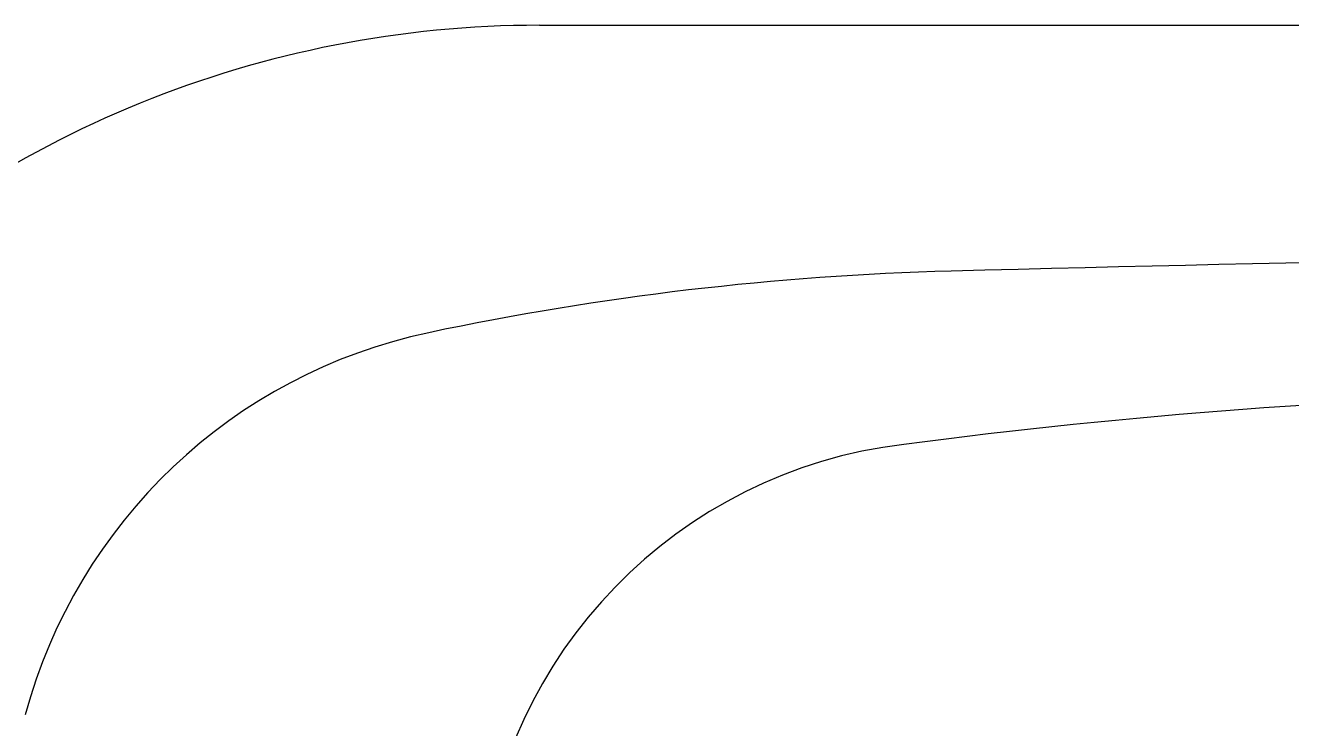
# Model space of a CAD drawing. Extents: x 413 to 494, y 628 to 766.
# Drawn here: x 448.529 to 450.613, y 647.867 to 649.026 of the extents above; entities that cross this region are included whole.
import ezdxf

# ---------------------------------------------------------------- set-up
doc = ezdxf.new("R2010")
doc.units = 0
doc.header["$MEASUREMENT"] = 0
for name, color, linetype in [('1', 4, 'Continuous'), ('BDIM_CYAN', 4, 'Continuous'), ('DIM', 3, 'Continuous')]:
    doc.layers.add(name, color=color, linetype=linetype)

# ---------------------------------------------------------------- blocks, each defined once
blk = doc.blocks.new('HSSCP')
at = {"layer": '1', "color": 3}
for centre, radius, start, end in [((-2.2777, -9.388), 10.203, 91.16024, 97.45913), ((-3.5082, -0.059), 0.7933, 96.8095, 174.8417)]:
    blk.add_arc(centre, radius, start, end, dxfattribs=at)
at = {"layer": '1', "color": 4}
for points in [[(3.524, 1.014), (1.1751, 1.0754), (-1.1751, 1.0754), (-3.524, 1.014)], [(-3.524, 1.014), (-3.8131, 1.0065), (-4.1009, 0.9726), (-4.3838, 0.9127)], [(-4.3838, 0.9127), (-4.7059, 0.8445), (-4.9625, 0.6012), (-5.0477, 0.2832)]]:
    blk.add_open_spline(points, degree=3, dxfattribs=at)
blk = doc.blocks.new('new block')
at = {"layer": '1', "color": 3}
blk.add_blockref('HSSCP', (-0.0669, 0.8791), dxfattribs=at)
blk = doc.blocks.new('2018 BEAM (110V)')
at = {"layer": 'BDIM_CYAN'}
blk.add_line((35.9922, 5.5651), (44.3958, 5.5651), dxfattribs=at)
blk.add_arc((35.9922, 3.8203), 1.7449, 90, 134.2512, dxfattribs=at)
at = {"layer": 'DIM'}
blk.add_blockref('new block', (40.2609, 3.2671), dxfattribs=at)

msp = doc.modelspace()

# ---------------------------------------------------------------- block references
at = {"layer": '1'}
msp.add_blockref('2018 BEAM (110V)', (413.383, 643.4604), dxfattribs=at)

doc.saveas('drawing.dxf')
